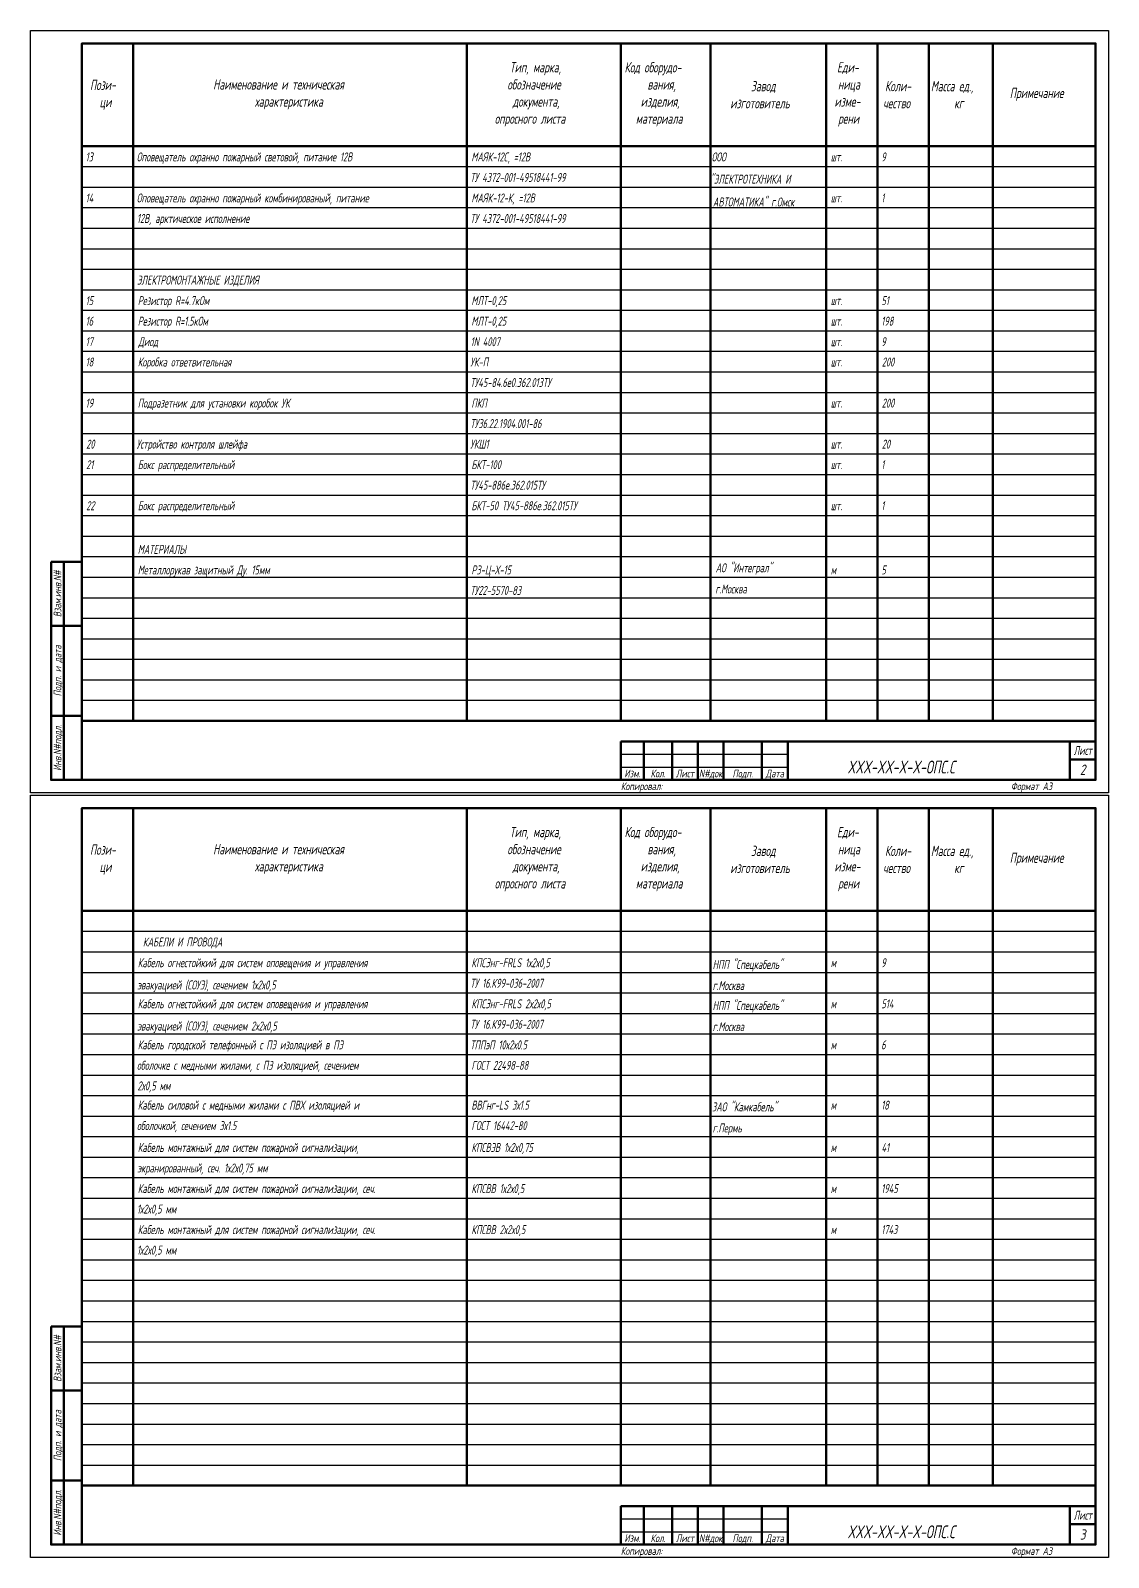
# Model space of a CAD drawing. Extents: x 0 to 1720, y -2086 to 3873.
# Drawn here: x 0 to 420, y -2086 to -1491 of the extents above; entities that cross this region are included whole.
import ezdxf
from ezdxf.enums import TextEntityAlignment as Align

# ---------------------------------------------------------------- set-up
doc = ezdxf.new("R2010")
doc.units = 0
doc.layers.add('FORMAT', color=134, linetype='Continuous')
doc.layers.add('TEXT', color=4, linetype='Continuous')
doc.styles.add('R2_5', font='romant.shx', dxfattribs={"width": 0.65, "oblique": 12, "height": 2.5})

msp = doc.modelspace()

# ---------------------------------------------------------------- linework, layer by layer
at = {"layer": 'FORMAT', "lineweight": 50}
for p, q in [((40, -1496), (40, -1760)), ((170, -1496), (170, -1760)), ((230, -1496), (230, -1760)), ((265, -1496), (265, -1760)), ((310, -1496), (310, -1760)), ((330, -1496), (330, -1760)), ((350, -1496), (350, -1760)), ((375, -1496), (375, -1760)), ((20, -1536), (415, -1536)), ((13, -1698), (13, -1783)), ((20, -1723), (8, -1723)), ((20, -1758), (8, -1758)), ((20, -1760), (415, -1760)), ((238.98, -1783), (238.98, -1768)), ((250, -1783), (250, -1768)), ((260, -1783), (260, -1768)), ((270, -1783), (270, -1768)), ((285, -1783), (285, -1768)), ((295.01, -1783), (295.01, -1768)), ((405, -1768), (405, -1783)), ((415, -1775.09), (405, -1775.09)), ((40, -1794), (40, -2058)), ((170, -1794), (170, -2058)), ((230, -1794), (230, -2058)), ((265, -1794), (265, -2058)), ((310, -1794), (310, -2058)), ((330, -1794), (330, -2058)), ((350, -1794), (350, -2058)), ((375, -1794), (375, -2058)), ((20, -1834), (415, -1834)), ((13, -1996), (13, -2081)), ((20, -2021), (8, -2021)), ((20, -2056), (8, -2056)), ((20, -2058), (415, -2058)), ((238.98, -2081), (238.98, -2066)), ((250, -2081), (250, -2066)), ((260, -2081), (260, -2066)), ((270, -2081), (270, -2066)), ((285, -2081), (285, -2066)), ((295.01, -2081), (295.01, -2066)), ((405, -2066), (405, -2081)), ((415, -2073.09), (405, -2073.09))]:
    msp.add_line(p, q, dxfattribs=at)
at = {"layer": 'FORMAT'}
for p, q in [((20, -1544), (415, -1544)), ((20, -1552), (415, -1552)), ((20, -1560), (415, -1560)), ((20, -1568), (415, -1568)), ((20, -1576), (415, -1576)), ((20, -1584), (415, -1584)), ((20, -1592), (415, -1592)), ((20, -1600), (415, -1600)), ((20, -1600), (415, -1600)), ((20, -1608), (415, -1608)), ((20, -1616), (415, -1616)), ((20, -1624), (415, -1624)), ((20, -1632), (415, -1632)), ((20, -1640), (415, -1640)), ((20, -1648), (415, -1648)), ((20, -1656), (415, -1656)), ((20, -1664), (415, -1664)), ((20, -1672), (415, -1672)), ((20, -1680), (415, -1680)), ((20, -1688), (415, -1688)), ((20, -1696), (415, -1696)), ((20, -1704), (415, -1704)), ((20, -1712), (415, -1712)), ((20, -1720), (415, -1720)), ((20, -1728), (415, -1728)), ((20, -1736), (415, -1736)), ((20, -1744), (415, -1744)), ((20, -1752), (415, -1752)), ((230, -1773), (295.01, -1773)), ((230, -1778), (295.01, -1778)), ((20, -1842), (415, -1842)), ((20, -1850), (415, -1850)), ((20, -1858), (415, -1858)), ((20, -1866), (415, -1866)), ((20, -1874), (415, -1874)), ((20, -1882), (415, -1882)), ((20, -1890), (415, -1890)), ((20, -1898), (415, -1898)), ((20, -1898), (415, -1898)), ((20, -1906), (415, -1906)), ((20, -1914), (415, -1914)), ((20, -1922), (415, -1922)), ((20, -1930), (415, -1930)), ((20, -1938), (415, -1938)), ((20, -1946), (415, -1946)), ((20, -1954), (415, -1954)), ((20, -1962), (415, -1962)), ((20, -1970), (415, -1970)), ((20, -1978), (415, -1978)), ((20, -1986), (415, -1986)), ((20, -1994), (415, -1994)), ((20, -2002), (415, -2002)), ((20, -2010), (415, -2010)), ((20, -2018), (415, -2018)), ((20, -2026), (415, -2026)), ((20, -2034), (415, -2034)), ((20, -2042), (415, -2042)), ((20, -2050), (415, -2050)), ((230, -2071), (295.01, -2071)), ((230, -2076), (295.01, -2076))]:
    msp.add_line(p, q, dxfattribs=at)
for points in [[(0, -1491), (420, -1491), (420, -1788), (0, -1788)], [(0, -1789), (420, -1789), (420, -2086), (0, -2086)]]:
    msp.add_lwpolyline(points, close=True, dxfattribs=at)
at = {"layer": 'FORMAT', "lineweight": 50}
for points in [[(20, -1783), (20, -1496), (415, -1496), (415, -1783)], [(8, -1698), (20, -1698), (20, -1783), (8, -1783)], [(230, -1768), (415, -1768), (415, -1783), (230, -1783)], [(20, -2081), (20, -1794), (415, -1794), (415, -2081)], [(8, -1996), (20, -1996), (20, -2081), (8, -2081)], [(230, -2066), (415, -2066), (415, -2081), (230, -2081)]]:
    msp.add_lwpolyline(points, close=True, dxfattribs=at)

# ---------------------------------------------------------------- texts
at = {"layer": 'FORMAT', "style": 'R2_5', "oblique": 12, "width": 0.65}
for s, p in [('Тип, марка,', (186.71, -1507.33)), ('Код оборудо-', (231.45, -1507.33)), ('Еди-', (314.23, -1507.33)), ('Пози-', (23.17, -1514.19)), ('Наименование и техническая', (71.16, -1514)), ('обозначение', (185.81, -1514)), ('вания,', (240.4, -1514)), ('Завод', (280.7, -1514.67)), ('ница', (314.6, -1514)), ('Коли-', (332.93, -1514.67)), ('Масса ед.,', (350.82, -1514.67)), ('изделия,', (237.74, -1520.67)), ('изме-', (313.24, -1520.67)), ('Примечание', (381.55, -1517.33)), ('ци', (26.93, -1520.86)), ('характеристика', (87.4, -1520.67)), ('документа,', (187.87, -1520.67)), ('изготовитель', (272.64, -1521.33)), ('чество', (332.19, -1521.33)), ('кг', (359.86, -1521.33)), ('опросного листа', (180.86, -1527.33)), ('материала', (235.85, -1527.33)), ('рени', (314.64, -1527.33)), ('Тип, марка,', (186.71, -1805.33)), ('Код оборудо-', (231.45, -1805.33)), ('Еди-', (314.23, -1805.33)), ('Пози-', (23.17, -1812.19)), ('Наименование и техническая', (71.16, -1812)), ('обозначение', (185.81, -1812)), ('Завод', (280.7, -1812.67)), ('Коли-', (332.93, -1812.67)), ('Масса ед.,', (350.82, -1812.67)), ('вания,', (240.4, -1812)), ('ница', (314.6, -1812)), ('Примечание', (381.55, -1815.33)), ('ци', (26.93, -1818.86)), ('характеристика', (87.4, -1818.67)), ('документа,', (187.87, -1818.67)), ('изделия,', (237.74, -1818.67)), ('изготовитель', (272.64, -1819.33)), ('изме-', (313.24, -1818.67)), ('чество', (332.19, -1819.33)), ('кг', (359.86, -1819.33)), ('опросного листа', (180.86, -1825.33)), ('материала', (235.85, -1825.33)), ('рени', (314.64, -1825.33))]:
    msp.add_text(s, height=4, dxfattribs=at).set_placement(p)
for s, height, p in [('Лист', 3.5, (410, -1771.54)), ('Формат А3', 3, (390.04, -1785.5)), ('Лист', 3.5, (410, -2069.54)), ('Формат А3', 3, (390.04, -2083.5))]:
    msp.add_text(s, height=height, dxfattribs=at).set_placement(p, align=Align.MIDDLE_CENTER)
for s, p in [('Изм.', (234.49, -1782)), ('Кол.', (244.49, -1782)), ('Лист', (255, -1782)), ('N#док', (265, -1782)), ('Подп.', (277.5, -1782)), ('Дата', (290, -1782)), ('Изм.', (234.49, -2080)), ('Кол.', (244.49, -2080)), ('Лист', (255, -2080)), ('N#док', (265, -2080)), ('Подп.', (277.5, -2080)), ('Дата', (290, -2080))]:
    msp.add_text(s, height=3, dxfattribs=at).set_placement(p, align=Align.CENTER)
for p in [(230, -1785.5), (230, -2083.5)]:
    msp.add_text('Копировал:', height=3, dxfattribs=at).set_placement(p, align=Align.MIDDLE_LEFT)
at = {"layer": 'TEXT', "style": 'R2_5', "oblique": 12, "width": 0.65}
for s, height, p in [('13', 3.5, (21.46, -1542)), ('Оповещатель охранно пожарный световой, питание 12В', 3.5, (41.39, -1542)), ('МАЯК-12С, =12В', 3.5, (171.78, -1542)), ('ООО', 3.5, (265.39, -1542)), ('шт.', 3.5, (311.78, -1542)), ('9', 3.5, (331.46, -1542)), ('ТУ 4372-001-49518441-99', 3.5, (171.35, -1549.99)), ('"ЭЛЕКТРОТЕХНИКА И', 3.5, (264.93, -1550.66)), ('14', 3.5, (21.46, -1558)), ('Оповещатель охранно пожарный комбинированый, питание', 3.5, (41.39, -1558)), ('МАЯК-12-К, =12В', 3.5, (171.78, -1558)), ('АВТОМАТИКА" г.Омск', 3.5, (265.89, -1559.56)), ('шт.', 3.5, (311.78, -1558)), ('1', 3.5, (331.46, -1558)), ('12В, арктическое исполнение', 3.5, (41.46, -1565.99)), ('ТУ 4372-001-49518441-99', 3.5, (171.35, -1565.99)), ('ЭЛЕКТРОМОНТАЖНЫЕ ИЗДЕЛИЯ', 3.5, (41.53, -1590)), ('15', 3.5, (21.46, -1598)), ('Резистор R=4.7кОм', 3.5, (41.78, -1598)), ('МЛТ-0,25', 3.5, (171.78, -1598)), ('51', 3.5, (331.53, -1598)), ('шт.', 3.5, (311.78, -1598)), ('16', 3.5, (21.46, -1606)), ('Резистор R=1.5кОм', 3.5, (41.78, -1606)), ('МЛТ-0,25', 3.5, (171.78, -1606)), ('шт.', 3.5, (311.78, -1606)), ('198', 3.5, (331.46, -1606)), ('17', 3.5, (21.46, -1614)), ('Диод', 3.5, (42, -1614)), ('1N 4007', 3.5, (171.46, -1614)), ('шт.', 3.5, (311.78, -1614)), ('9', 3.5, (331.46, -1614)), ('Коробка ответвительная', 3.5, (41.78, -1621.92)), ('УК-П', 3.5, (171.31, -1621.92)), ('18', 3.5, (21.46, -1621.92)), ('шт.', 3.5, (311.78, -1621.92)), ('200', 3.5, (331.68, -1621.92)), ('ТУ45-84.6е0.362.013ТУ', 3.5, (171.35, -1629.91)), ('19', 3.5, (21.46, -1637.92)), ('Подразетник для установки коробок УК', 3.5, (41.78, -1637.92)), ('ПКП', 3.5, (171.78, -1637.92)), ('шт.', 3.5, (311.78, -1637.92)), ('200', 3.5, (331.68, -1637.92)), ('ТУ36.22.1904.001-86', 3.5, (171.35, -1645.91)), ('20', 3.5, (21.68, -1653.92)), ('Устройство контроля шлейфа', 3.5, (41.31, -1653.92)), ('УКШ1', 3.5, (171.31, -1653.92)), ('шт.', 3.5, (311.78, -1653.92)), ('20', 3.5, (331.68, -1653.92)), ('21', 3.5, (21.68, -1661.92)), ('Бокс распределительный', 3.5, (41.78, -1661.92)), ('БКТ-100', 3.5, (171.78, -1661.92)), ('шт.', 3.5, (311.78, -1661.92)), ('1', 3.5, (331.46, -1661.92)), ('ТУ45-886е.362.015ТУ', 3.5, (171.35, -1669.91)), ('22', 3.5, (21.68, -1677.92)), ('Бокс распределительный', 3.5, (41.78, -1677.92)), ('БКТ-50 ТУ45-886е.362.015ТУ', 3.5, (171.78, -1677.92)), ('шт.', 3.5, (311.78, -1677.92)), ('1', 3.5, (331.46, -1677.92)), ('МАТЕРИАЛЫ', 3.5, (41.78, -1694.94)), ('Металлорукав защитный Ду. 15мм', 3.5, (41.78, -1702.94)), ('РЗ-Ц-Х-15', 3.5, (171.78, -1702.94)), ('АО "Интеграл"', 3.5, (266.93, -1702.12)), ('м', 3.5, (311.78, -1702.94)), ('5', 3.5, (331.53, -1702.94)), ('ТУ22-5570-83', 3.5, (171.35, -1710.93)), ('г.Москва', 3.5, (266.82, -1710.36)), ('XXX-XX-X-X-ОПС.C', 5, (318.29, -1780.5)), ('КАБЕЛИ И ПРОВОДА', 3.5, (43.78, -1847.92)), ('Кабель огнестойкий для систем оповещения и управления', 3.5, (41.78, -1856)), ('КПСЭнг-FRLS 1х2х0,5', 3.5, (171.78, -1856)), ('НПП "Спецкабель"', 3.5, (265.78, -1856.67)), ('м', 3.5, (311.78, -1856)), ('9', 3.5, (331.46, -1856)), ('эвакуацией (СОУЭ), сечением 1х2х0,5', 3.5, (41.57, -1864.66)), ('ТУ 16.К99-036-2007', 3.5, (171.35, -1863.99)), ('г.Москва', 3.5, (265.78, -1864.9)), ('Кабель огнестойкий для систем оповещения и управления', 3.5, (41.78, -1872)), ('КПСЭнг-FRLS 2х2х0,5', 3.5, (171.78, -1872)), ('НПП "Спецкабель"', 3.5, (265.78, -1872.67)), ('м', 3.5, (311.78, -1872)), ('514', 3.5, (331.53, -1872)), ('эвакуацией (СОУЭ), сечением 2х2х0,5', 3.5, (41.57, -1880.66)), ('ТУ 16.К99-036-2007', 3.5, (171.35, -1879.99)), ('г.Москва', 3.5, (265.78, -1880.9)), ('Кабель городской телефонный с ПЭ изоляцией в ПЭ', 3.5, (41.78, -1888)), ('ТППэП 10х2х0.5', 3.5, (171.35, -1888)), ('м', 3.5, (311.78, -1888)), ('6', 3.5, (331.46, -1888)), ('оболочке с медными жилами, с ПЭ изоляцией, сечением', 3.5, (41.46, -1895.99)), ('ГОСТ 22498-88', 3.5, (171.78, -1895.99)), ('2х0,5 мм', 3.5, (41.67, -1903.98)), ('Кабель силовой с медными жилами с ПВХ изоляцией и', 3.5, (41.78, -1911.5)), ('ВВГнг-LS 3х1.5', 3.5, (171.78, -1911.5)), ('ЗАО "Камкабель"', 3.5, (265.53, -1912.17)), ('м', 3.5, (311.78, -1911.5)), ('18', 3.5, (331.46, -1911.5)), ('оболочкой, сечением 3х1.5', 3.5, (41.46, -1919.49)), ('ГОСТ 16442-80', 3.5, (171.78, -1919.49)), ('г.Пермь', 3.5, (265.78, -1920.4)), ('Кабель монтажный для систем пожарной сигнализации,', 3.5, (41.78, -1928)), ('КПСВЭВ 1х2х0,75', 3.5, (171.78, -1928)), ('м', 3.5, (311.78, -1928)), ('41', 3.5, (331.57, -1928)), ('экранированный, сеч. 1х2х0,75 мм', 3.5, (41.57, -1935.99)), ('Кабель монтажный для систем пожарной сигнализации, сеч.', 3.5, (41.78, -1944)), ('КПСВВ 1х2х0,5', 3.5, (171.78, -1944)), ('м', 3.5, (311.78, -1944)), ('1945', 3.5, (331.46, -1944)), ('1х2х0,5 мм', 3.5, (41.46, -1951.99)), ('Кабель монтажный для систем пожарной сигнализации, сеч.', 3.5, (41.78, -1960)), ('КПСВВ 2х2х0,5', 3.5, (171.78, -1960)), ('м', 3.5, (311.78, -1960)), ('1743', 3.5, (331.46, -1960)), ('1х2х0,5 мм', 3.5, (41.46, -1967.99)), ('XXX-XX-X-X-ОПС.C', 5, (318.29, -2078.5))]:
    msp.add_text(s, height=height, dxfattribs=at).set_placement(p)
for s, p in [('Взам.инв.N#', (10.5, -1710.5)), ('Подп. и дата', (10.5, -1740.5)), ('Инв.N#подл.', (10.5, -1770.5)), ('Взам.инв.N#', (10.5, -2008.5)), ('Подп. и дата', (10.5, -2038.5)), ('Инв.N#подл.', (10.5, -2068.5))]:
    msp.add_text(s, height=3, rotation=90, dxfattribs=at).set_placement(p, align=Align.MIDDLE_CENTER)
at = {"layer": 'TEXT', "style": 'R2_5', "oblique": 12, "width": 0.75}
for s, p in [('2', (410, -1779.04)), ('3', (410, -2077.04))]:
    msp.add_text(s, height=4, dxfattribs=at).set_placement(p, align=Align.MIDDLE_CENTER)

doc.saveas('drawing.dxf')
